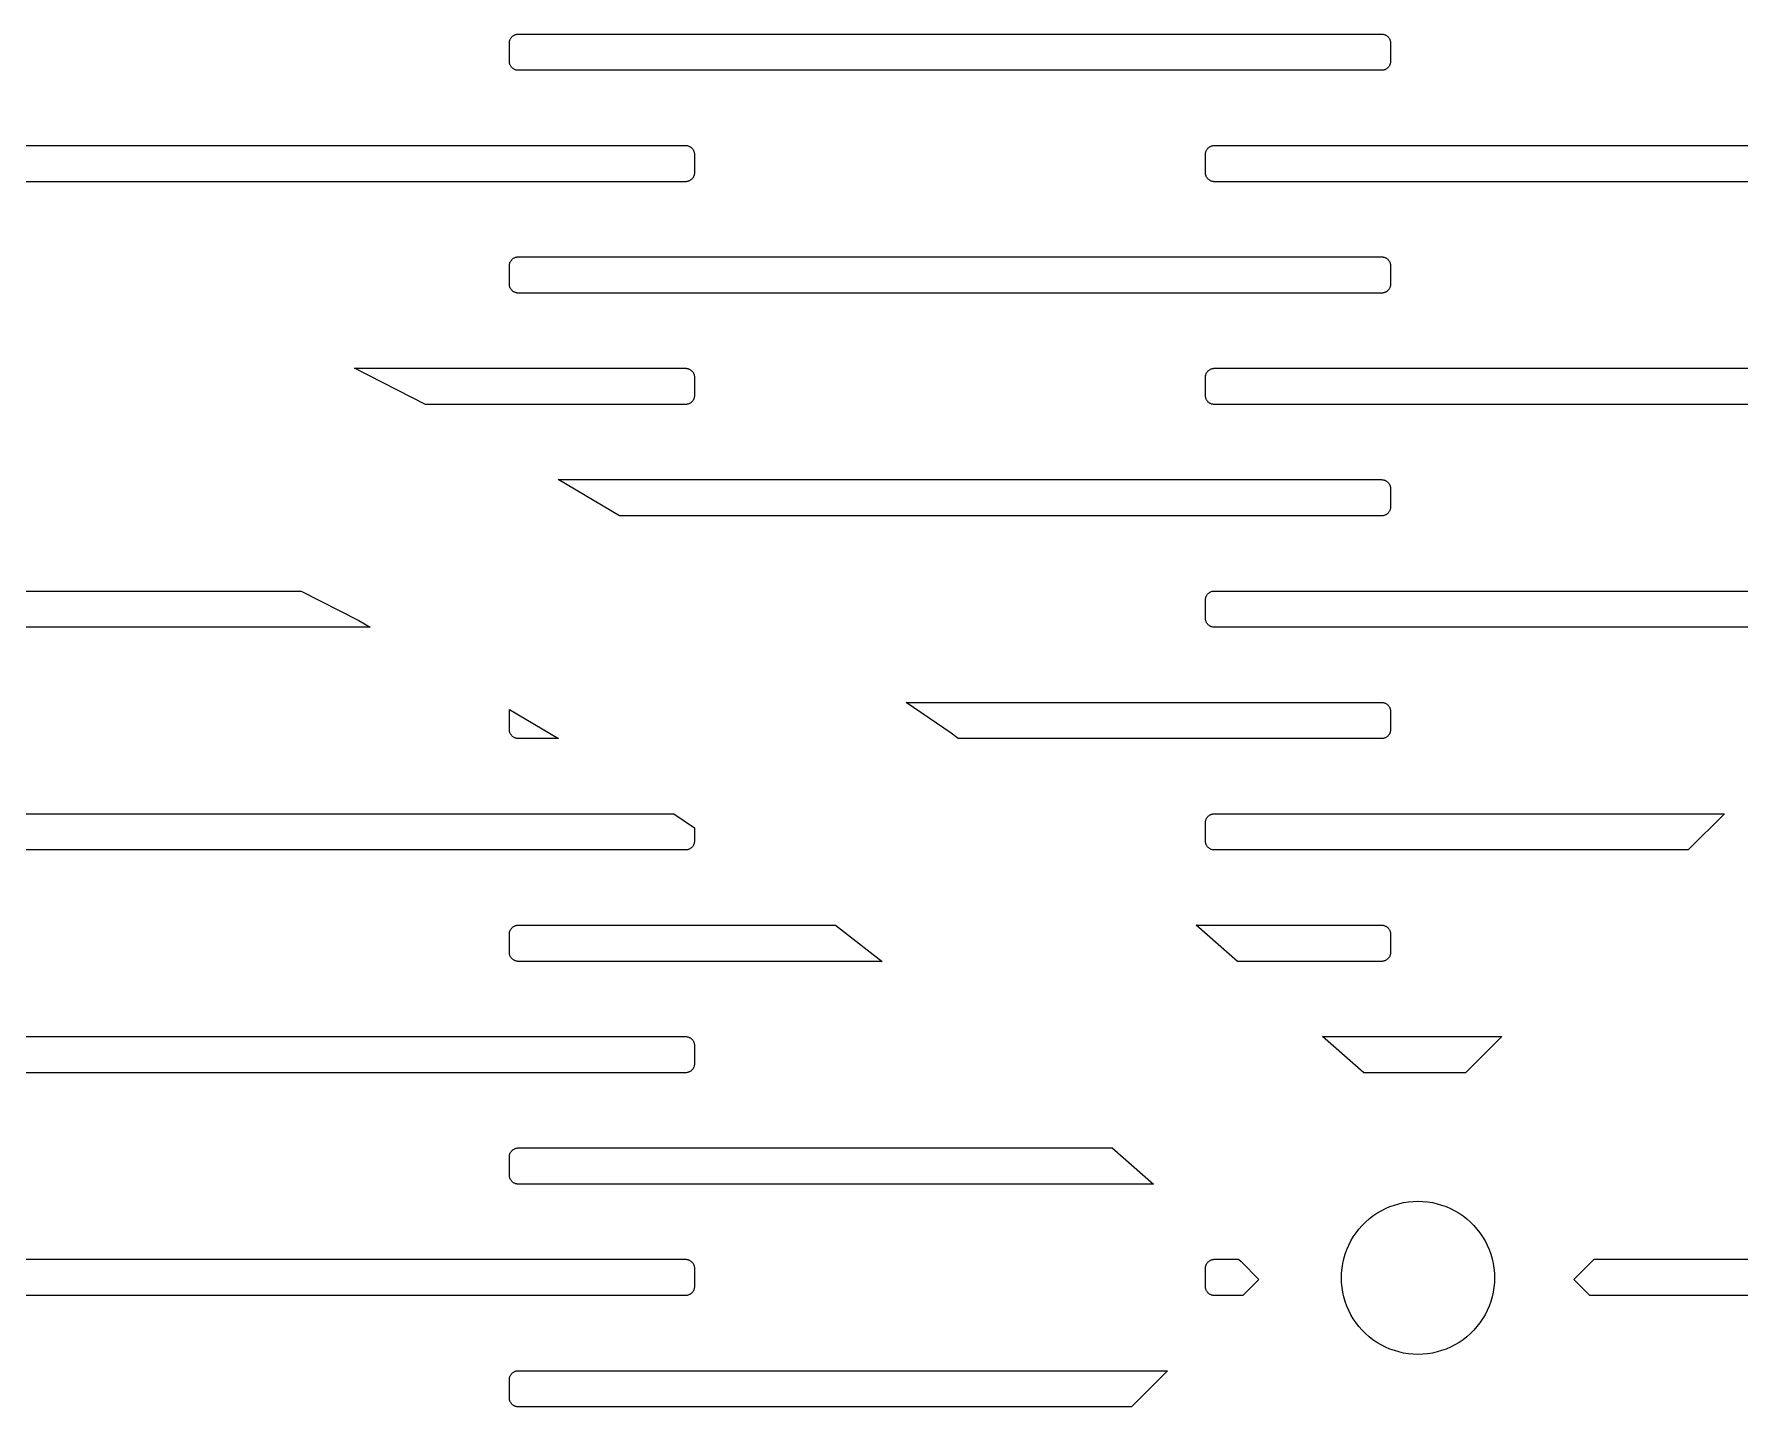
# Model space of a CAD drawing. Header units: metres. Extents: x -217 to 217, y -217 to 217.
# Drawn here: x 63.6 to 124.9, y 108.7 to 158 of the extents above; entities that cross this region are included whole.
import ezdxf

# ---------------------------------------------------------------- set-up
doc = ezdxf.new("R2010")
doc.units = ezdxf.units.M

msp = doc.modelspace()

# ---------------------------------------------------------------- linework, layer by layer
for p, q in [((80.6778, 157.653), (80.6784, 157.673)), ((80.6778, 157.003), (80.6778, 157.653)), ((80.6784, 157.673), (80.6804, 157.694)), ((80.6804, 157.694), (80.6835, 157.714)), ((80.6835, 157.714), (80.688, 157.734)), ((80.688, 157.734), (80.6937, 157.753)), ((80.6937, 157.753), (80.7006, 157.772)), ((80.7006, 157.772), (80.7087, 157.791)), ((80.7087, 157.791), (80.718, 157.809)), ((80.718, 157.809), (80.7284, 157.827)), ((80.7284, 157.827), (80.7399, 157.844)), ((80.7399, 157.844), (80.7524, 157.86)), ((80.7524, 157.86), (80.7659, 157.875)), ((80.7659, 157.875), (80.7803, 157.89)), ((80.7803, 157.89), (80.7956, 157.903)), ((80.7956, 157.903), (80.8118, 157.916)), ((80.8118, 157.916), (80.8287, 157.927)), ((80.8287, 157.927), (80.8462, 157.938)), ((80.8462, 157.938), (80.8644, 157.947)), ((80.8644, 157.947), (80.8831, 157.955)), ((80.8831, 157.955), (80.9024, 157.962)), ((80.9024, 157.962), (80.922, 157.968)), ((80.922, 157.968), (80.9419, 157.972)), ((80.9419, 157.972), (80.9621, 157.975)), ((80.9621, 157.975), (80.9824, 157.977)), ((80.9824, 157.977), (81.0028, 157.978)), ((81.0028, 157.978), (112.003, 157.978)), ((112.003, 157.978), (112.023, 157.977)), ((112.023, 157.977), (112.044, 157.975)), ((112.044, 157.975), (112.064, 157.972)), ((112.064, 157.972), (112.084, 157.968)), ((112.084, 157.968), (112.103, 157.962)), ((112.103, 157.962), (112.122, 157.955)), ((112.122, 157.955), (112.141, 157.947)), ((112.141, 157.947), (112.159, 157.938)), ((112.159, 157.938), (112.177, 157.927)), ((112.177, 157.927), (112.194, 157.916)), ((112.194, 157.916), (112.21, 157.903)), ((112.21, 157.903), (112.225, 157.89)), ((112.225, 157.89), (112.24, 157.875)), ((112.24, 157.875), (112.253, 157.86)), ((112.253, 157.86), (112.266, 157.844)), ((112.266, 157.844), (112.277, 157.827)), ((112.277, 157.827), (112.288, 157.809)), ((112.288, 157.809), (112.297, 157.791)), ((112.297, 157.791), (112.305, 157.772)), ((112.305, 157.772), (112.312, 157.753)), ((112.312, 157.753), (112.318, 157.734)), ((112.318, 157.734), (112.322, 157.714)), ((112.322, 157.714), (112.325, 157.694)), ((112.325, 157.694), (112.327, 157.673)), ((112.327, 157.673), (112.328, 157.653)), ((112.328, 157.653), (112.328, 157.003)), ((80.6784, 156.982), (80.6778, 157.003)), ((80.6804, 156.962), (80.6784, 156.982)), ((80.6835, 156.942), (80.6804, 156.962)), ((80.688, 156.922), (80.6835, 156.942)), ((80.6937, 156.902), (80.688, 156.922)), ((80.7006, 156.883), (80.6937, 156.902)), ((80.7087, 156.864), (80.7006, 156.883)), ((80.718, 156.846), (80.7087, 156.864)), ((80.7284, 156.829), (80.718, 156.846)), ((112.288, 156.846), (112.277, 156.829)), ((112.297, 156.864), (112.288, 156.846)), ((112.305, 156.883), (112.297, 156.864)), ((112.312, 156.902), (112.305, 156.883)), ((112.318, 156.922), (112.312, 156.902)), ((112.322, 156.942), (112.318, 156.922)), ((112.325, 156.962), (112.322, 156.942)), ((112.327, 156.982), (112.325, 156.962)), ((112.328, 157.003), (112.327, 156.982)), ((80.7399, 156.812), (80.7284, 156.829)), ((80.7524, 156.796), (80.7399, 156.812)), ((80.7659, 156.78), (80.7524, 156.796)), ((80.7803, 156.766), (80.7659, 156.78)), ((80.7956, 156.752), (80.7803, 156.766)), ((80.8118, 156.74), (80.7956, 156.752)), ((80.8287, 156.728), (80.8118, 156.74)), ((80.8462, 156.718), (80.8287, 156.728)), ((80.8644, 156.709), (80.8462, 156.718)), ((80.8831, 156.701), (80.8644, 156.709)), ((80.9024, 156.694), (80.8831, 156.701)), ((80.922, 156.688), (80.9024, 156.694)), ((80.9419, 156.684), (80.922, 156.688)), ((80.9621, 156.68), (80.9419, 156.684)), ((80.9824, 156.678), (80.9621, 156.68)), ((81.0028, 156.678), (80.9824, 156.678)), ((112.003, 156.678), (81.0028, 156.678)), ((112.023, 156.678), (112.003, 156.678)), ((112.044, 156.68), (112.023, 156.678)), ((112.064, 156.684), (112.044, 156.68)), ((112.084, 156.688), (112.064, 156.684)), ((112.103, 156.694), (112.084, 156.688)), ((112.122, 156.701), (112.103, 156.694)), ((112.141, 156.709), (112.122, 156.701)), ((112.159, 156.718), (112.141, 156.709)), ((112.177, 156.728), (112.159, 156.718)), ((112.194, 156.74), (112.177, 156.728)), ((112.21, 156.752), (112.194, 156.74)), ((112.225, 156.766), (112.21, 156.752)), ((112.24, 156.78), (112.225, 156.766)), ((112.253, 156.796), (112.24, 156.78)), ((112.266, 156.812), (112.253, 156.796)), ((112.277, 156.829), (112.266, 156.812)), ((56.9529, 153.978), (87.0028, 153.978)), ((87.0028, 153.978), (87.0232, 153.977)), ((87.0232, 153.977), (87.0435, 153.975)), ((87.0435, 153.975), (87.0637, 153.972)), ((87.0637, 153.972), (87.0836, 153.968)), ((87.0836, 153.968), (87.1032, 153.962)), ((87.1032, 153.962), (87.1224, 153.955)), ((87.1224, 153.955), (87.1412, 153.947)), ((87.1412, 153.947), (87.1594, 153.938)), ((87.1594, 153.938), (87.1769, 153.927)), ((87.1769, 153.927), (87.1938, 153.916)), ((87.1938, 153.916), (87.21, 153.903)), ((87.21, 153.903), (87.2253, 153.89)), ((87.2253, 153.89), (87.2397, 153.875)), ((87.2397, 153.875), (87.2532, 153.86)), ((87.2532, 153.86), (87.2657, 153.844)), ((87.2657, 153.844), (87.2772, 153.827)), ((87.2772, 153.827), (87.2876, 153.809)), ((87.2876, 153.809), (87.2969, 153.791)), ((87.2969, 153.791), (87.305, 153.772)), ((87.305, 153.772), (87.3119, 153.753)), ((105.694, 153.753), (105.701, 153.772)), ((105.701, 153.772), (105.709, 153.791)), ((105.709, 153.791), (105.718, 153.809)), ((105.718, 153.809), (105.728, 153.827)), ((105.728, 153.827), (105.74, 153.844)), ((105.74, 153.844), (105.752, 153.86)), ((105.752, 153.86), (105.766, 153.875)), ((105.766, 153.875), (105.78, 153.89)), ((105.78, 153.89), (105.796, 153.903)), ((105.796, 153.903), (105.812, 153.916)), ((105.812, 153.916), (105.829, 153.927)), ((105.829, 153.927), (105.846, 153.938)), ((105.846, 153.938), (105.864, 153.947)), ((105.864, 153.947), (105.883, 153.955)), ((105.883, 153.955), (105.902, 153.962)), ((105.902, 153.962), (105.922, 153.968)), ((105.922, 153.968), (105.942, 153.972)), ((105.942, 153.972), (105.962, 153.975)), ((105.962, 153.975), (105.982, 153.977)), ((105.982, 153.977), (106.003, 153.978)), ((106.003, 153.978), (137.003, 153.978)), ((87.3119, 153.753), (87.3176, 153.734)), ((87.3176, 153.734), (87.322, 153.714)), ((87.322, 153.714), (87.3252, 153.694)), ((87.3252, 153.694), (87.3271, 153.673)), ((87.3271, 153.673), (87.3278, 153.653)), ((87.3278, 153.653), (87.3278, 153.003)), ((105.678, 153.673), (105.68, 153.694)), ((105.678, 153.653), (105.678, 153.673)), ((105.678, 153.003), (105.678, 153.653)), ((105.68, 153.694), (105.684, 153.714)), ((105.684, 153.714), (105.688, 153.734)), ((105.688, 153.734), (105.694, 153.753)), ((87.0028, 152.678), (60.547, 152.678)), ((87.0232, 152.678), (87.0028, 152.678)), ((87.0435, 152.68), (87.0232, 152.678)), ((87.0637, 152.684), (87.0435, 152.68)), ((87.0836, 152.688), (87.0637, 152.684)), ((87.1032, 152.694), (87.0836, 152.688)), ((87.1224, 152.701), (87.1032, 152.694)), ((87.1412, 152.709), (87.1224, 152.701)), ((87.1594, 152.718), (87.1412, 152.709)), ((87.1769, 152.728), (87.1594, 152.718)), ((87.1938, 152.74), (87.1769, 152.728)), ((87.21, 152.752), (87.1938, 152.74)), ((87.2253, 152.766), (87.21, 152.752)), ((87.2397, 152.78), (87.2253, 152.766)), ((87.2532, 152.796), (87.2397, 152.78)), ((87.2657, 152.812), (87.2532, 152.796)), ((87.2772, 152.829), (87.2657, 152.812)), ((87.2876, 152.846), (87.2772, 152.829)), ((87.2969, 152.864), (87.2876, 152.846)), ((87.305, 152.883), (87.2969, 152.864)), ((87.3119, 152.902), (87.305, 152.883)), ((87.3176, 152.922), (87.3119, 152.902)), ((87.322, 152.942), (87.3176, 152.922)), ((87.3252, 152.962), (87.322, 152.942)), ((87.3271, 152.982), (87.3252, 152.962)), ((87.3278, 153.003), (87.3271, 152.982)), ((105.678, 152.982), (105.678, 153.003)), ((105.68, 152.962), (105.678, 152.982)), ((105.684, 152.942), (105.68, 152.962)), ((105.688, 152.922), (105.684, 152.942)), ((105.694, 152.902), (105.688, 152.922)), ((105.701, 152.883), (105.694, 152.902)), ((105.709, 152.864), (105.701, 152.883)), ((105.718, 152.846), (105.709, 152.864)), ((105.728, 152.829), (105.718, 152.846)), ((105.74, 152.812), (105.728, 152.829)), ((105.752, 152.796), (105.74, 152.812)), ((105.766, 152.78), (105.752, 152.796)), ((105.78, 152.766), (105.766, 152.78)), ((105.796, 152.752), (105.78, 152.766)), ((105.812, 152.74), (105.796, 152.752)), ((105.829, 152.728), (105.812, 152.74)), ((105.846, 152.718), (105.829, 152.728)), ((105.864, 152.709), (105.846, 152.718)), ((105.883, 152.701), (105.864, 152.709)), ((105.902, 152.694), (105.883, 152.701)), ((105.922, 152.688), (105.902, 152.694)), ((105.942, 152.684), (105.922, 152.688)), ((105.962, 152.68), (105.942, 152.684)), ((105.982, 152.678), (105.962, 152.68)), ((106.003, 152.678), (105.982, 152.678)), ((137.003, 152.678), (106.003, 152.678)), ((80.6778, 149.653), (80.6784, 149.673)), ((80.6778, 149.003), (80.6778, 149.653)), ((80.6784, 149.673), (80.6804, 149.694)), ((80.6804, 149.694), (80.6835, 149.714)), ((80.6835, 149.714), (80.688, 149.734)), ((80.688, 149.734), (80.6937, 149.753)), ((80.6937, 149.753), (80.7006, 149.772)), ((80.7006, 149.772), (80.7087, 149.791)), ((80.7087, 149.791), (80.718, 149.809)), ((80.718, 149.809), (80.7284, 149.827)), ((80.7284, 149.827), (80.7399, 149.844)), ((80.7399, 149.844), (80.7524, 149.86)), ((80.7524, 149.86), (80.7659, 149.875)), ((80.7659, 149.875), (80.7803, 149.89)), ((80.7803, 149.89), (80.7956, 149.903)), ((80.7956, 149.903), (80.8118, 149.916)), ((80.8118, 149.916), (80.8287, 149.927)), ((80.8287, 149.927), (80.8462, 149.938)), ((80.8462, 149.938), (80.8644, 149.947)), ((80.8644, 149.947), (80.8831, 149.955)), ((80.8831, 149.955), (80.9024, 149.962)), ((80.9024, 149.962), (80.922, 149.968)), ((80.922, 149.968), (80.9419, 149.972)), ((80.9419, 149.972), (80.9621, 149.975)), ((80.9621, 149.975), (80.9824, 149.977)), ((80.9824, 149.977), (81.0028, 149.978)), ((81.0028, 149.978), (112.003, 149.978)), ((112.003, 149.978), (112.023, 149.977)), ((112.023, 149.977), (112.044, 149.975)), ((112.044, 149.975), (112.064, 149.972)), ((112.064, 149.972), (112.084, 149.968)), ((112.084, 149.968), (112.103, 149.962)), ((112.103, 149.962), (112.122, 149.955)), ((112.122, 149.955), (112.141, 149.947)), ((112.141, 149.947), (112.159, 149.938)), ((112.159, 149.938), (112.177, 149.927)), ((112.177, 149.927), (112.194, 149.916)), ((112.194, 149.916), (112.21, 149.903)), ((112.21, 149.903), (112.225, 149.89)), ((112.225, 149.89), (112.24, 149.875)), ((112.24, 149.875), (112.253, 149.86)), ((112.253, 149.86), (112.266, 149.844)), ((112.266, 149.844), (112.277, 149.827)), ((112.277, 149.827), (112.288, 149.809)), ((112.288, 149.809), (112.297, 149.791)), ((112.297, 149.791), (112.305, 149.772)), ((112.305, 149.772), (112.312, 149.753)), ((112.312, 149.753), (112.318, 149.734)), ((112.318, 149.734), (112.322, 149.714)), ((112.322, 149.714), (112.325, 149.694)), ((112.325, 149.694), (112.327, 149.673)), ((112.327, 149.673), (112.328, 149.653)), ((112.328, 149.653), (112.328, 149.003)), ((80.6784, 148.982), (80.6778, 149.003)), ((80.6804, 148.962), (80.6784, 148.982)), ((80.6835, 148.942), (80.6804, 148.962)), ((80.688, 148.922), (80.6835, 148.942)), ((80.6937, 148.902), (80.688, 148.922)), ((80.7006, 148.883), (80.6937, 148.902)), ((80.7087, 148.864), (80.7006, 148.883)), ((112.305, 148.883), (112.297, 148.864)), ((112.312, 148.902), (112.305, 148.883)), ((112.318, 148.922), (112.312, 148.902)), ((112.322, 148.942), (112.318, 148.922)), ((112.325, 148.962), (112.322, 148.942)), ((112.327, 148.982), (112.325, 148.962)), ((112.328, 149.003), (112.327, 148.982)), ((80.718, 148.846), (80.7087, 148.864)), ((80.7284, 148.829), (80.718, 148.846)), ((80.7399, 148.812), (80.7284, 148.829)), ((80.7524, 148.796), (80.7399, 148.812)), ((80.7659, 148.78), (80.7524, 148.796)), ((80.7803, 148.766), (80.7659, 148.78)), ((80.7956, 148.752), (80.7803, 148.766)), ((80.8118, 148.74), (80.7956, 148.752)), ((80.8287, 148.728), (80.8118, 148.74)), ((80.8462, 148.718), (80.8287, 148.728)), ((80.8644, 148.709), (80.8462, 148.718)), ((80.8831, 148.701), (80.8644, 148.709)), ((80.9024, 148.694), (80.8831, 148.701)), ((80.922, 148.688), (80.9024, 148.694)), ((80.9419, 148.684), (80.922, 148.688)), ((80.9621, 148.68), (80.9419, 148.684)), ((80.9824, 148.678), (80.9621, 148.68)), ((81.0028, 148.678), (80.9824, 148.678)), ((112.003, 148.678), (81.0028, 148.678)), ((112.023, 148.678), (112.003, 148.678)), ((112.044, 148.68), (112.023, 148.678)), ((112.064, 148.684), (112.044, 148.68)), ((112.084, 148.688), (112.064, 148.684)), ((112.103, 148.694), (112.084, 148.688)), ((112.122, 148.701), (112.103, 148.694)), ((112.141, 148.709), (112.122, 148.701)), ((112.159, 148.718), (112.141, 148.709)), ((112.177, 148.728), (112.159, 148.718)), ((112.194, 148.74), (112.177, 148.728)), ((112.21, 148.752), (112.194, 148.74)), ((112.225, 148.766), (112.21, 148.752)), ((112.24, 148.78), (112.225, 148.766)), ((112.253, 148.796), (112.24, 148.78)), ((112.266, 148.812), (112.253, 148.796)), ((112.277, 148.829), (112.266, 148.812)), ((112.288, 148.846), (112.277, 148.829)), ((112.297, 148.864), (112.288, 148.846)), ((77.6624, 144.678), (75.111, 145.978)), ((75.111, 145.978), (87.0028, 145.978)), ((87.0028, 145.978), (87.0232, 145.977)), ((87.0232, 145.977), (87.0435, 145.975)), ((87.0435, 145.975), (87.0637, 145.972)), ((87.0637, 145.972), (87.0836, 145.968)), ((87.0836, 145.968), (87.1032, 145.962)), ((87.1032, 145.962), (87.1224, 145.955)), ((87.1224, 145.955), (87.1412, 145.947)), ((87.1412, 145.947), (87.1594, 145.938)), ((87.1594, 145.938), (87.1769, 145.927)), ((87.1769, 145.927), (87.1938, 145.916)), ((87.1938, 145.916), (87.21, 145.903)), ((87.21, 145.903), (87.2253, 145.89)), ((87.2253, 145.89), (87.2397, 145.875)), ((87.2397, 145.875), (87.2532, 145.86)), ((87.2532, 145.86), (87.2657, 145.844)), ((87.2657, 145.844), (87.2772, 145.827)), ((87.2772, 145.827), (87.2876, 145.809)), ((87.2876, 145.809), (87.2969, 145.791)), ((105.709, 145.791), (105.718, 145.809)), ((105.718, 145.809), (105.728, 145.827)), ((105.728, 145.827), (105.74, 145.844)), ((105.74, 145.844), (105.752, 145.86)), ((105.752, 145.86), (105.766, 145.875)), ((105.766, 145.875), (105.78, 145.89)), ((105.78, 145.89), (105.796, 145.903)), ((105.796, 145.903), (105.812, 145.916)), ((105.812, 145.916), (105.829, 145.927)), ((105.829, 145.927), (105.846, 145.938)), ((105.846, 145.938), (105.864, 145.947)), ((105.864, 145.947), (105.883, 145.955)), ((105.883, 145.955), (105.902, 145.962)), ((105.902, 145.962), (105.922, 145.968)), ((105.922, 145.968), (105.942, 145.972)), ((105.942, 145.972), (105.962, 145.975)), ((105.962, 145.975), (105.982, 145.977)), ((105.982, 145.977), (106.003, 145.978)), ((106.003, 145.978), (137.003, 145.978)), ((87.2969, 145.791), (87.305, 145.772)), ((87.305, 145.772), (87.3119, 145.753)), ((87.3119, 145.753), (87.3176, 145.734)), ((87.3176, 145.734), (87.322, 145.714)), ((87.322, 145.714), (87.3252, 145.694)), ((87.3252, 145.694), (87.3271, 145.673)), ((87.3271, 145.673), (87.3278, 145.653)), ((87.3278, 145.653), (87.3278, 145.003)), ((105.678, 145.673), (105.68, 145.694)), ((105.678, 145.653), (105.678, 145.673)), ((105.678, 145.003), (105.678, 145.653)), ((105.68, 145.694), (105.684, 145.714)), ((105.684, 145.714), (105.688, 145.734)), ((105.688, 145.734), (105.694, 145.753)), ((105.694, 145.753), (105.701, 145.772)), ((105.701, 145.772), (105.709, 145.791)), ((87.0028, 144.678), (77.6624, 144.678)), ((87.0232, 144.678), (87.0028, 144.678)), ((87.0435, 144.68), (87.0232, 144.678)), ((87.0637, 144.684), (87.0435, 144.68)), ((87.0836, 144.688), (87.0637, 144.684)), ((87.1032, 144.694), (87.0836, 144.688)), ((87.1224, 144.701), (87.1032, 144.694)), ((87.1412, 144.709), (87.1224, 144.701)), ((87.1594, 144.718), (87.1412, 144.709)), ((87.1769, 144.728), (87.1594, 144.718)), ((87.1938, 144.74), (87.1769, 144.728)), ((87.21, 144.752), (87.1938, 144.74)), ((87.2253, 144.766), (87.21, 144.752)), ((87.2397, 144.78), (87.2253, 144.766)), ((87.2532, 144.796), (87.2397, 144.78)), ((87.2657, 144.812), (87.2532, 144.796)), ((87.2772, 144.829), (87.2657, 144.812)), ((87.2876, 144.846), (87.2772, 144.829)), ((87.2969, 144.864), (87.2876, 144.846)), ((87.305, 144.883), (87.2969, 144.864)), ((87.3119, 144.902), (87.305, 144.883)), ((87.3176, 144.922), (87.3119, 144.902)), ((87.322, 144.942), (87.3176, 144.922)), ((87.3252, 144.962), (87.322, 144.942)), ((87.3271, 144.982), (87.3252, 144.962)), ((87.3278, 145.003), (87.3271, 144.982)), ((105.678, 144.982), (105.678, 145.003)), ((105.68, 144.962), (105.678, 144.982)), ((105.684, 144.942), (105.68, 144.962)), ((105.688, 144.922), (105.684, 144.942)), ((105.694, 144.902), (105.688, 144.922)), ((105.701, 144.883), (105.694, 144.902)), ((105.709, 144.864), (105.701, 144.883)), ((105.718, 144.846), (105.709, 144.864)), ((105.728, 144.829), (105.718, 144.846)), ((105.74, 144.812), (105.728, 144.829)), ((105.752, 144.796), (105.74, 144.812)), ((105.766, 144.78), (105.752, 144.796)), ((105.78, 144.766), (105.766, 144.78)), ((105.796, 144.752), (105.78, 144.766)), ((105.812, 144.74), (105.796, 144.752)), ((105.829, 144.728), (105.812, 144.74)), ((105.846, 144.718), (105.829, 144.728)), ((105.864, 144.709), (105.846, 144.718)), ((105.883, 144.701), (105.864, 144.709)), ((105.902, 144.694), (105.883, 144.701)), ((105.922, 144.688), (105.902, 144.694)), ((105.942, 144.684), (105.922, 144.688)), ((105.962, 144.68), (105.942, 144.684)), ((105.982, 144.678), (105.962, 144.68)), ((106.003, 144.678), (105.982, 144.678)), ((137.003, 144.678), (106.003, 144.678)), ((84.6288, 140.678), (82.4306, 141.978)), ((82.4306, 141.978), (112.003, 141.978)), ((112.003, 141.978), (112.023, 141.977)), ((112.023, 141.977), (112.044, 141.975)), ((112.044, 141.975), (112.064, 141.972)), ((112.064, 141.972), (112.084, 141.968)), ((112.084, 141.968), (112.103, 141.962)), ((112.103, 141.962), (112.122, 141.955)), ((112.122, 141.955), (112.141, 141.947)), ((112.141, 141.947), (112.159, 141.938)), ((112.159, 141.938), (112.177, 141.927)), ((112.177, 141.927), (112.194, 141.916)), ((112.194, 141.916), (112.21, 141.903)), ((112.21, 141.903), (112.225, 141.89)), ((112.225, 141.89), (112.24, 141.875)), ((112.24, 141.875), (112.253, 141.86)), ((112.253, 141.86), (112.266, 141.844)), ((112.266, 141.844), (112.277, 141.827)), ((112.277, 141.827), (112.288, 141.809)), ((112.288, 141.809), (112.297, 141.791)), ((112.297, 141.791), (112.305, 141.772)), ((112.305, 141.772), (112.312, 141.753)), ((112.312, 141.753), (112.318, 141.734)), ((112.318, 141.734), (112.322, 141.714)), ((112.322, 141.714), (112.325, 141.694)), ((112.325, 141.694), (112.327, 141.673)), ((112.327, 141.673), (112.328, 141.653)), ((112.328, 141.653), (112.328, 141.003)), ((112.318, 140.922), (112.312, 140.902)), ((112.322, 140.942), (112.318, 140.922)), ((112.325, 140.962), (112.322, 140.942)), ((112.327, 140.982), (112.325, 140.962)), ((112.328, 141.003), (112.327, 140.982)), ((112.003, 140.678), (84.6288, 140.678)), ((112.023, 140.678), (112.003, 140.678)), ((112.044, 140.68), (112.023, 140.678)), ((112.064, 140.684), (112.044, 140.68)), ((112.084, 140.688), (112.064, 140.684)), ((112.103, 140.694), (112.084, 140.688)), ((112.122, 140.701), (112.103, 140.694)), ((112.141, 140.709), (112.122, 140.701)), ((112.159, 140.718), (112.141, 140.709)), ((112.177, 140.728), (112.159, 140.718)), ((112.194, 140.74), (112.177, 140.728)), ((112.21, 140.752), (112.194, 140.74)), ((112.225, 140.766), (112.21, 140.752)), ((112.24, 140.78), (112.225, 140.766)), ((112.253, 140.796), (112.24, 140.78)), ((112.266, 140.812), (112.253, 140.796)), ((112.277, 140.829), (112.266, 140.812)), ((112.288, 140.846), (112.277, 140.829)), ((112.297, 140.864), (112.288, 140.846)), ((112.305, 140.883), (112.297, 140.864)), ((112.312, 140.902), (112.305, 140.883)), ((56.0028, 137.978), (73.1991, 137.978)), ((73.1991, 137.978), (75.273, 136.921)), ((105.728, 137.827), (105.74, 137.844)), ((105.74, 137.844), (105.752, 137.86)), ((105.752, 137.86), (105.766, 137.875)), ((105.766, 137.875), (105.78, 137.89)), ((105.78, 137.89), (105.796, 137.903)), ((105.796, 137.903), (105.812, 137.916)), ((105.812, 137.916), (105.829, 137.927)), ((105.829, 137.927), (105.846, 137.938)), ((105.846, 137.938), (105.864, 137.947)), ((105.864, 137.947), (105.883, 137.955)), ((105.883, 137.955), (105.902, 137.962)), ((105.902, 137.962), (105.922, 137.968)), ((105.922, 137.968), (105.942, 137.972)), ((105.942, 137.972), (105.962, 137.975)), ((105.962, 137.975), (105.982, 137.977)), ((105.982, 137.977), (106.003, 137.978)), ((106.003, 137.978), (132.321, 137.978)), ((105.678, 137.673), (105.68, 137.694)), ((105.678, 137.653), (105.678, 137.673)), ((105.678, 137.003), (105.678, 137.653)), ((105.68, 137.694), (105.684, 137.714)), ((105.684, 137.714), (105.688, 137.734)), ((105.688, 137.734), (105.694, 137.753)), ((105.694, 137.753), (105.701, 137.772)), ((105.701, 137.772), (105.709, 137.791)), ((105.709, 137.791), (105.718, 137.809)), ((105.718, 137.809), (105.728, 137.827)), ((75.6844, 136.678), (56.0028, 136.678)), ((75.273, 136.921), (75.6844, 136.678)), ((105.678, 136.982), (105.678, 137.003)), ((105.68, 136.962), (105.678, 136.982)), ((105.684, 136.942), (105.68, 136.962)), ((105.688, 136.922), (105.684, 136.942)), ((105.694, 136.902), (105.688, 136.922)), ((105.701, 136.883), (105.694, 136.902)), ((105.709, 136.864), (105.701, 136.883)), ((105.718, 136.846), (105.709, 136.864)), ((105.728, 136.829), (105.718, 136.846)), ((105.74, 136.812), (105.728, 136.829)), ((105.752, 136.796), (105.74, 136.812)), ((105.766, 136.78), (105.752, 136.796)), ((105.78, 136.766), (105.766, 136.78)), ((105.796, 136.752), (105.78, 136.766)), ((105.812, 136.74), (105.796, 136.752)), ((105.829, 136.728), (105.812, 136.74)), ((105.846, 136.718), (105.829, 136.728)), ((105.864, 136.709), (105.846, 136.718)), ((105.883, 136.701), (105.864, 136.709)), ((105.902, 136.694), (105.883, 136.701)), ((105.922, 136.688), (105.902, 136.694)), ((105.942, 136.684), (105.922, 136.688)), ((105.962, 136.68), (105.942, 136.684)), ((105.982, 136.678), (105.962, 136.68)), ((106.003, 136.678), (105.982, 136.678)), ((131.021, 136.678), (106.003, 136.678)), ((80.6778, 133.653), (80.6784, 133.673)), ((80.6778, 133.003), (80.6778, 133.653)), ((80.6784, 133.673), (80.6804, 133.694)), ((80.6804, 133.694), (80.6835, 133.714)), ((80.6835, 133.714), (80.685, 133.72)), ((80.685, 133.72), (82.448, 132.678)), ((96.5425, 132.879), (94.9262, 133.978)), ((94.9262, 133.978), (112.003, 133.978)), ((112.003, 133.978), (112.023, 133.977)), ((112.023, 133.977), (112.044, 133.975)), ((112.044, 133.975), (112.064, 133.972)), ((112.064, 133.972), (112.084, 133.968)), ((112.084, 133.968), (112.103, 133.962)), ((112.103, 133.962), (112.122, 133.955)), ((112.122, 133.955), (112.141, 133.947)), ((112.141, 133.947), (112.159, 133.938)), ((112.159, 133.938), (112.177, 133.927)), ((112.177, 133.927), (112.194, 133.916)), ((112.194, 133.916), (112.21, 133.903)), ((112.21, 133.903), (112.225, 133.89)), ((112.225, 133.89), (112.24, 133.875)), ((112.24, 133.875), (112.253, 133.86)), ((112.253, 133.86), (112.266, 133.844)), ((112.266, 133.844), (112.277, 133.827)), ((112.277, 133.827), (112.288, 133.809)), ((112.288, 133.809), (112.297, 133.791)), ((112.297, 133.791), (112.305, 133.772)), ((112.305, 133.772), (112.312, 133.753)), ((112.312, 133.753), (112.318, 133.734)), ((112.318, 133.734), (112.322, 133.714)), ((112.322, 133.714), (112.325, 133.694)), ((112.325, 133.694), (112.327, 133.673)), ((112.327, 133.673), (112.328, 133.653)), ((112.328, 133.653), (112.328, 133.003)), ((80.6784, 132.982), (80.6778, 133.003)), ((80.6804, 132.962), (80.6784, 132.982)), ((80.6835, 132.942), (80.6804, 132.962)), ((80.688, 132.922), (80.6835, 132.942)), ((112.322, 132.942), (112.318, 132.922)), ((112.325, 132.962), (112.322, 132.942)), ((112.327, 132.982), (112.325, 132.962)), ((112.328, 133.003), (112.327, 132.982)), ((80.6937, 132.902), (80.688, 132.922)), ((80.7006, 132.883), (80.6937, 132.902)), ((80.7087, 132.864), (80.7006, 132.883)), ((80.718, 132.846), (80.7087, 132.864)), ((80.7284, 132.829), (80.718, 132.846)), ((80.7399, 132.812), (80.7284, 132.829)), ((80.7524, 132.796), (80.7399, 132.812)), ((80.7659, 132.78), (80.7524, 132.796)), ((80.7803, 132.766), (80.7659, 132.78)), ((80.7956, 132.752), (80.7803, 132.766)), ((80.8118, 132.74), (80.7956, 132.752)), ((80.8287, 132.728), (80.8118, 132.74)), ((80.8462, 132.718), (80.8287, 132.728)), ((80.8644, 132.709), (80.8462, 132.718)), ((80.8831, 132.701), (80.8644, 132.709)), ((80.9024, 132.694), (80.8831, 132.701)), ((80.922, 132.688), (80.9024, 132.694)), ((80.9419, 132.684), (80.922, 132.688)), ((80.9621, 132.68), (80.9419, 132.684)), ((80.9824, 132.678), (80.9621, 132.68)), ((81.0028, 132.678), (80.9824, 132.678)), ((82.448, 132.678), (81.0028, 132.678)), ((96.8023, 132.678), (96.5425, 132.879)), ((112.003, 132.678), (96.8023, 132.678)), ((112.023, 132.678), (112.003, 132.678)), ((112.044, 132.68), (112.023, 132.678)), ((112.064, 132.684), (112.044, 132.68)), ((112.084, 132.688), (112.064, 132.684)), ((112.103, 132.694), (112.084, 132.688)), ((112.122, 132.701), (112.103, 132.694)), ((112.141, 132.709), (112.122, 132.701)), ((112.159, 132.718), (112.141, 132.709)), ((112.177, 132.728), (112.159, 132.718)), ((112.194, 132.74), (112.177, 132.728)), ((112.21, 132.752), (112.194, 132.74)), ((112.225, 132.766), (112.21, 132.752)), ((112.24, 132.78), (112.225, 132.766)), ((112.253, 132.796), (112.24, 132.78)), ((112.266, 132.812), (112.253, 132.796)), ((112.277, 132.829), (112.266, 132.812)), ((112.288, 132.846), (112.277, 132.829)), ((112.297, 132.864), (112.288, 132.846)), ((112.305, 132.883), (112.297, 132.864)), ((112.312, 132.902), (112.305, 132.883)), ((112.318, 132.922), (112.312, 132.902)), ((56.0028, 129.978), (86.5862, 129.978)), ((86.5862, 129.978), (87.3278, 129.474)), ((105.766, 129.875), (105.78, 129.89)), ((105.78, 129.89), (105.796, 129.903)), ((105.796, 129.903), (105.812, 129.916)), ((105.812, 129.916), (105.829, 129.927)), ((105.829, 129.927), (105.846, 129.938)), ((105.846, 129.938), (105.864, 129.947)), ((105.864, 129.947), (105.883, 129.955)), ((105.883, 129.955), (105.902, 129.962)), ((105.902, 129.962), (105.922, 129.968)), ((105.922, 129.968), (105.942, 129.972)), ((105.942, 129.972), (105.962, 129.975)), ((105.962, 129.975), (105.982, 129.977)), ((105.982, 129.977), (106.003, 129.978)), ((106.003, 129.978), (124.321, 129.978)), ((124.321, 129.978), (123.021, 128.678)), ((87.3278, 129.474), (87.3278, 129.003)), ((105.678, 129.673), (105.68, 129.694)), ((105.678, 129.653), (105.678, 129.673)), ((105.678, 129.003), (105.678, 129.653)), ((105.68, 129.694), (105.684, 129.714)), ((105.684, 129.714), (105.688, 129.734)), ((105.688, 129.734), (105.694, 129.753)), ((105.694, 129.753), (105.701, 129.772)), ((105.701, 129.772), (105.709, 129.791)), ((105.709, 129.791), (105.718, 129.809)), ((105.718, 129.809), (105.728, 129.827)), ((105.728, 129.827), (105.74, 129.844)), ((105.74, 129.844), (105.752, 129.86)), ((105.752, 129.86), (105.766, 129.875)), ((87.0028, 128.678), (56.0028, 128.678)), ((87.0232, 128.678), (87.0028, 128.678)), ((87.0435, 128.68), (87.0232, 128.678)), ((87.0637, 128.684), (87.0435, 128.68)), ((87.0836, 128.688), (87.0637, 128.684)), ((87.1032, 128.694), (87.0836, 128.688)), ((87.1224, 128.701), (87.1032, 128.694)), ((87.1412, 128.709), (87.1224, 128.701)), ((87.1594, 128.718), (87.1412, 128.709)), ((87.1769, 128.728), (87.1594, 128.718)), ((87.1938, 128.74), (87.1769, 128.728)), ((87.21, 128.752), (87.1938, 128.74)), ((87.2253, 128.766), (87.21, 128.752)), ((87.2397, 128.78), (87.2253, 128.766)), ((87.2532, 128.796), (87.2397, 128.78)), ((87.2657, 128.812), (87.2532, 128.796)), ((87.2772, 128.829), (87.2657, 128.812)), ((87.2876, 128.846), (87.2772, 128.829)), ((87.2969, 128.864), (87.2876, 128.846)), ((87.305, 128.883), (87.2969, 128.864)), ((87.3119, 128.902), (87.305, 128.883)), ((87.3176, 128.922), (87.3119, 128.902)), ((87.322, 128.942), (87.3176, 128.922)), ((87.3252, 128.962), (87.322, 128.942)), ((87.3271, 128.982), (87.3252, 128.962)), ((87.3278, 129.003), (87.3271, 128.982)), ((105.678, 128.982), (105.678, 129.003)), ((105.68, 128.962), (105.678, 128.982)), ((105.684, 128.942), (105.68, 128.962)), ((105.688, 128.922), (105.684, 128.942)), ((105.694, 128.902), (105.688, 128.922)), ((105.701, 128.883), (105.694, 128.902)), ((105.709, 128.864), (105.701, 128.883)), ((105.718, 128.846), (105.709, 128.864)), ((105.728, 128.829), (105.718, 128.846)), ((105.74, 128.812), (105.728, 128.829)), ((105.752, 128.796), (105.74, 128.812)), ((105.766, 128.78), (105.752, 128.796)), ((105.78, 128.766), (105.766, 128.78)), ((105.796, 128.752), (105.78, 128.766)), ((105.812, 128.74), (105.796, 128.752)), ((105.829, 128.728), (105.812, 128.74)), ((105.846, 128.718), (105.829, 128.728)), ((105.864, 128.709), (105.846, 128.718)), ((105.883, 128.701), (105.864, 128.709)), ((105.902, 128.694), (105.883, 128.701)), ((105.922, 128.688), (105.902, 128.694)), ((105.942, 128.684), (105.922, 128.688)), ((105.962, 128.68), (105.942, 128.684)), ((105.982, 128.678), (105.962, 128.68)), ((106.003, 128.678), (105.982, 128.678)), ((123.021, 128.678), (106.003, 128.678)), ((80.6778, 125.653), (80.6784, 125.673)), ((80.6778, 125.003), (80.6778, 125.653)), ((80.6784, 125.673), (80.6804, 125.694)), ((80.6804, 125.694), (80.6835, 125.714)), ((80.6835, 125.714), (80.688, 125.734)), ((80.688, 125.734), (80.6937, 125.753)), ((80.6937, 125.753), (80.7006, 125.772)), ((80.7006, 125.772), (80.7087, 125.791)), ((80.7087, 125.791), (80.718, 125.809)), ((80.718, 125.809), (80.7284, 125.827)), ((80.7284, 125.827), (80.7399, 125.844)), ((80.7399, 125.844), (80.7524, 125.86)), ((80.7524, 125.86), (80.7659, 125.875)), ((80.7659, 125.875), (80.7803, 125.89)), ((80.7803, 125.89), (80.7956, 125.903)), ((80.7956, 125.903), (80.8118, 125.916)), ((80.8118, 125.916), (80.8287, 125.927)), ((80.8287, 125.927), (80.8462, 125.938)), ((80.8462, 125.938), (80.8644, 125.947)), ((80.8644, 125.947), (80.8831, 125.955)), ((80.8831, 125.955), (80.9024, 125.962)), ((80.9024, 125.962), (80.922, 125.968)), ((80.922, 125.968), (80.9419, 125.972)), ((80.9419, 125.972), (80.9621, 125.975)), ((80.9621, 125.975), (80.9824, 125.977)), ((80.9824, 125.977), (81.0028, 125.978)), ((81.0028, 125.978), (92.3938, 125.978)), ((92.3938, 125.978), (94.0697, 124.678)), ((106.825, 124.678), (105.35, 125.978)), ((105.35, 125.978), (112.003, 125.978)), ((112.003, 125.978), (112.023, 125.977)), ((112.023, 125.977), (112.044, 125.975)), ((112.044, 125.975), (112.064, 125.972)), ((112.064, 125.972), (112.084, 125.968)), ((112.084, 125.968), (112.103, 125.962)), ((112.103, 125.962), (112.122, 125.955)), ((112.122, 125.955), (112.141, 125.947)), ((112.141, 125.947), (112.159, 125.938)), ((112.159, 125.938), (112.177, 125.927)), ((112.177, 125.927), (112.194, 125.916)), ((112.194, 125.916), (112.21, 125.903)), ((112.21, 125.903), (112.225, 125.89)), ((112.225, 125.89), (112.24, 125.875)), ((112.24, 125.875), (112.253, 125.86)), ((112.253, 125.86), (112.266, 125.844)), ((112.266, 125.844), (112.277, 125.827)), ((112.277, 125.827), (112.288, 125.809)), ((112.288, 125.809), (112.297, 125.791)), ((112.297, 125.791), (112.305, 125.772)), ((112.305, 125.772), (112.312, 125.753)), ((112.312, 125.753), (112.318, 125.734)), ((112.318, 125.734), (112.322, 125.714)), ((112.322, 125.714), (112.325, 125.694)), ((112.325, 125.694), (112.327, 125.673)), ((112.327, 125.673), (112.328, 125.653)), ((112.328, 125.653), (112.328, 125.003)), ((80.6784, 124.982), (80.6778, 125.003)), ((80.6804, 124.962), (80.6784, 124.982)), ((112.327, 124.982), (112.325, 124.962)), ((112.328, 125.003), (112.327, 124.982)), ((80.6835, 124.942), (80.6804, 124.962)), ((80.688, 124.922), (80.6835, 124.942)), ((80.6937, 124.902), (80.688, 124.922)), ((80.7006, 124.883), (80.6937, 124.902)), ((80.7087, 124.864), (80.7006, 124.883)), ((80.718, 124.846), (80.7087, 124.864)), ((80.7284, 124.829), (80.718, 124.846)), ((80.7399, 124.812), (80.7284, 124.829)), ((80.7524, 124.796), (80.7399, 124.812)), ((80.7659, 124.78), (80.7524, 124.796)), ((80.7803, 124.766), (80.7659, 124.78)), ((80.7956, 124.752), (80.7803, 124.766)), ((80.8118, 124.74), (80.7956, 124.752)), ((80.8287, 124.728), (80.8118, 124.74)), ((80.8462, 124.718), (80.8287, 124.728)), ((80.8644, 124.709), (80.8462, 124.718)), ((80.8831, 124.701), (80.8644, 124.709)), ((80.9024, 124.694), (80.8831, 124.701)), ((80.922, 124.688), (80.9024, 124.694)), ((80.9419, 124.684), (80.922, 124.688)), ((80.9621, 124.68), (80.9419, 124.684)), ((80.9824, 124.678), (80.9621, 124.68)), ((81.0028, 124.678), (80.9824, 124.678)), ((94.0697, 124.678), (81.0028, 124.678)), ((112.003, 124.678), (106.825, 124.678)), ((112.023, 124.678), (112.003, 124.678)), ((112.044, 124.68), (112.023, 124.678)), ((112.064, 124.684), (112.044, 124.68)), ((112.084, 124.688), (112.064, 124.684)), ((112.103, 124.694), (112.084, 124.688)), ((112.122, 124.701), (112.103, 124.694)), ((112.141, 124.709), (112.122, 124.701)), ((112.159, 124.718), (112.141, 124.709)), ((112.177, 124.728), (112.159, 124.718)), ((112.194, 124.74), (112.177, 124.728)), ((112.21, 124.752), (112.194, 124.74)), ((112.225, 124.766), (112.21, 124.752)), ((112.24, 124.78), (112.225, 124.766)), ((112.253, 124.796), (112.24, 124.78)), ((112.266, 124.812), (112.253, 124.796)), ((112.277, 124.829), (112.266, 124.812)), ((112.288, 124.846), (112.277, 124.829)), ((112.297, 124.864), (112.288, 124.846)), ((112.305, 124.883), (112.297, 124.864)), ((112.312, 124.902), (112.305, 124.883)), ((112.318, 124.922), (112.312, 124.902)), ((112.322, 124.942), (112.318, 124.922)), ((112.325, 124.962), (112.322, 124.942)), ((56.0028, 121.978), (87.0028, 121.978)), ((87.0028, 121.978), (87.0232, 121.977)), ((87.0232, 121.977), (87.0435, 121.975)), ((87.0435, 121.975), (87.0637, 121.972)), ((87.0637, 121.972), (87.0836, 121.968)), ((87.0836, 121.968), (87.1032, 121.962)), ((87.1032, 121.962), (87.1224, 121.955)), ((87.1224, 121.955), (87.1412, 121.947)), ((87.1412, 121.947), (87.1594, 121.938)), ((87.1594, 121.938), (87.1769, 121.927)), ((87.1769, 121.927), (87.1938, 121.916)), ((87.1938, 121.916), (87.21, 121.903)), ((111.362, 120.678), (109.888, 121.978)), ((109.888, 121.978), (116.321, 121.978)), ((116.321, 121.978), (115.021, 120.678)), ((87.21, 121.903), (87.2253, 121.89)), ((87.2253, 121.89), (87.2397, 121.875)), ((87.2397, 121.875), (87.2532, 121.86)), ((87.2532, 121.86), (87.2657, 121.844)), ((87.2657, 121.844), (87.2772, 121.827)), ((87.2772, 121.827), (87.2876, 121.809)), ((87.2876, 121.809), (87.2969, 121.791)), ((87.2969, 121.791), (87.305, 121.772)), ((87.305, 121.772), (87.3119, 121.753)), ((87.3119, 121.753), (87.3176, 121.734)), ((87.3176, 121.734), (87.322, 121.714)), ((87.322, 121.714), (87.3252, 121.694)), ((87.3252, 121.694), (87.3271, 121.673)), ((87.3271, 121.673), (87.3278, 121.653)), ((87.3278, 121.653), (87.3278, 121.003)), ((87.0836, 120.688), (87.0637, 120.684)), ((87.1032, 120.694), (87.0836, 120.688)), ((87.1224, 120.701), (87.1032, 120.694)), ((87.1412, 120.709), (87.1224, 120.701)), ((87.1594, 120.718), (87.1412, 120.709)), ((87.1769, 120.728), (87.1594, 120.718)), ((87.1938, 120.74), (87.1769, 120.728)), ((87.21, 120.752), (87.1938, 120.74)), ((87.2253, 120.766), (87.21, 120.752)), ((87.2397, 120.78), (87.2253, 120.766)), ((87.2532, 120.796), (87.2397, 120.78)), ((87.2657, 120.812), (87.2532, 120.796)), ((87.2772, 120.829), (87.2657, 120.812)), ((87.2876, 120.846), (87.2772, 120.829)), ((87.2969, 120.864), (87.2876, 120.846)), ((87.305, 120.883), (87.2969, 120.864)), ((87.3119, 120.902), (87.305, 120.883)), ((87.3176, 120.922), (87.3119, 120.902)), ((87.322, 120.942), (87.3176, 120.922)), ((87.3252, 120.962), (87.322, 120.942)), ((87.3271, 120.982), (87.3252, 120.962)), ((87.3278, 121.003), (87.3271, 120.982)), ((87.0028, 120.678), (56.0028, 120.678)), ((87.0232, 120.678), (87.0028, 120.678)), ((87.0435, 120.68), (87.0232, 120.678)), ((87.0637, 120.684), (87.0435, 120.68)), ((115.021, 120.678), (111.362, 120.678)), ((80.6778, 117.653), (80.6784, 117.673)), ((80.6778, 117.003), (80.6778, 117.653)), ((80.6784, 117.673), (80.6804, 117.694)), ((80.6804, 117.694), (80.6835, 117.714)), ((80.6835, 117.714), (80.688, 117.734)), ((80.688, 117.734), (80.6937, 117.753)), ((80.6937, 117.753), (80.7006, 117.772)), ((80.7006, 117.772), (80.7087, 117.791)), ((80.7087, 117.791), (80.718, 117.809)), ((80.718, 117.809), (80.7284, 117.827)), ((80.7284, 117.827), (80.7399, 117.844)), ((80.7399, 117.844), (80.7524, 117.86)), ((80.7524, 117.86), (80.7659, 117.875)), ((80.7659, 117.875), (80.7803, 117.89)), ((80.7803, 117.89), (80.7956, 117.903)), ((80.7956, 117.903), (80.8118, 117.916)), ((80.8118, 117.916), (80.8287, 117.927)), ((80.8287, 117.927), (80.8462, 117.938)), ((80.8462, 117.938), (80.8644, 117.947)), ((80.8644, 117.947), (80.8831, 117.955)), ((80.8831, 117.955), (80.9024, 117.962)), ((80.9024, 117.962), (80.922, 117.968)), ((80.922, 117.968), (80.9419, 117.972)), ((80.9419, 117.972), (80.9621, 117.975)), ((80.9621, 117.975), (80.9824, 117.977)), ((80.9824, 117.977), (81.0028, 117.978)), ((81.0028, 117.978), (102.333, 117.978)), ((102.333, 117.978), (103.808, 116.678)), ((80.6784, 116.982), (80.6778, 117.003)), ((80.6804, 116.962), (80.6784, 116.982)), ((80.6835, 116.942), (80.6804, 116.962)), ((80.688, 116.922), (80.6835, 116.942)), ((80.6937, 116.902), (80.688, 116.922)), ((80.7006, 116.883), (80.6937, 116.902)), ((80.7087, 116.864), (80.7006, 116.883)), ((80.718, 116.846), (80.7087, 116.864)), ((80.7284, 116.829), (80.718, 116.846)), ((80.7399, 116.812), (80.7284, 116.829)), ((80.7524, 116.796), (80.7399, 116.812)), ((80.7659, 116.78), (80.7524, 116.796)), ((80.7803, 116.766), (80.7659, 116.78)), ((80.7956, 116.752), (80.7803, 116.766)), ((80.8118, 116.74), (80.7956, 116.752)), ((80.8287, 116.728), (80.8118, 116.74)), ((80.8462, 116.718), (80.8287, 116.728)), ((80.8644, 116.709), (80.8462, 116.718)), ((80.8831, 116.701), (80.8644, 116.709)), ((80.9024, 116.694), (80.8831, 116.701)), ((80.922, 116.688), (80.9024, 116.694)), ((80.9419, 116.684), (80.922, 116.688)), ((80.9621, 116.68), (80.9419, 116.684)), ((80.9824, 116.678), (80.9621, 116.68)), ((81.0028, 116.678), (80.9824, 116.678)), ((103.808, 116.678), (81.0028, 116.678)), ((111.988, 115.722), (112.141, 115.801)), ((112.141, 115.801), (112.3, 115.869)), ((112.3, 115.869), (112.463, 115.928)), ((112.463, 115.928), (112.628, 115.976)), ((112.628, 115.976), (112.797, 116.014)), ((112.797, 116.014), (112.968, 116.041)), ((112.968, 116.041), (113.14, 116.057)), ((113.14, 116.057), (113.312, 116.062)), ((113.312, 116.062), (113.485, 116.057)), ((113.485, 116.057), (113.657, 116.041)), ((113.657, 116.041), (113.828, 116.014)), ((113.828, 116.014), (113.996, 115.976)), ((113.996, 115.976), (114.162, 115.928)), ((114.162, 115.928), (114.325, 115.869)), ((114.325, 115.869), (114.483, 115.801)), ((114.483, 115.801), (114.637, 115.722)), ((111.193, 115.065), (111.308, 115.195)), ((111.308, 115.195), (111.43, 115.317)), ((111.43, 115.317), (111.559, 115.431)), ((111.559, 115.431), (111.696, 115.537)), ((111.696, 115.537), (111.839, 115.634)), ((111.839, 115.634), (111.988, 115.722)), ((114.637, 115.722), (114.786, 115.634)), ((114.786, 115.634), (114.929, 115.537)), ((114.929, 115.537), (115.065, 115.431)), ((115.065, 115.431), (115.195, 115.317)), ((115.195, 115.317), (115.317, 115.195)), ((115.317, 115.195), (115.431, 115.065)), ((110.824, 114.483), (110.903, 114.637)), ((110.903, 114.637), (110.99, 114.786)), ((110.99, 114.786), (111.088, 114.929)), ((111.088, 114.929), (111.193, 115.065)), ((115.431, 115.065), (115.537, 114.929)), ((115.537, 114.929), (115.634, 114.786)), ((115.634, 114.786), (115.722, 114.637)), ((115.722, 114.637), (115.801, 114.483)), ((56.0028, 113.978), (87.0028, 113.978)), ((87.0028, 113.978), (87.0232, 113.977)), ((87.0232, 113.977), (87.0435, 113.975)), ((87.0435, 113.975), (87.0637, 113.972)), ((87.0637, 113.972), (87.0836, 113.968)), ((87.0836, 113.968), (87.1032, 113.962)), ((87.1032, 113.962), (87.1224, 113.955)), ((87.1224, 113.955), (87.1412, 113.947)), ((105.864, 113.947), (105.883, 113.955)), ((105.883, 113.955), (105.902, 113.962)), ((105.902, 113.962), (105.922, 113.968)), ((105.922, 113.968), (105.942, 113.972)), ((105.942, 113.972), (105.962, 113.975)), ((105.962, 113.975), (105.982, 113.977)), ((105.982, 113.977), (106.003, 113.978)), ((106.003, 113.978), (106.871, 113.978)), ((106.871, 113.978), (106.959, 113.9)), ((110.611, 113.828), (110.649, 113.996)), ((110.649, 113.996), (110.697, 114.162)), ((110.697, 114.162), (110.755, 114.325)), ((110.755, 114.325), (110.824, 114.483)), ((115.801, 114.483), (115.869, 114.325)), ((115.869, 114.325), (115.928, 114.162)), ((115.928, 114.162), (115.976, 113.996)), ((115.976, 113.996), (116.014, 113.828)), ((118.912, 113.255), (119.635, 113.978)), ((119.635, 113.978), (137.003, 113.978)), ((87.1412, 113.947), (87.1594, 113.938)), ((87.1594, 113.938), (87.1769, 113.927)), ((87.1769, 113.927), (87.1938, 113.916)), ((87.1938, 113.916), (87.21, 113.903)), ((87.21, 113.903), (87.2253, 113.89)), ((87.2253, 113.89), (87.2397, 113.875)), ((87.2397, 113.875), (87.2532, 113.86)), ((87.2532, 113.86), (87.2657, 113.844)), ((87.2657, 113.844), (87.2772, 113.827)), ((87.2772, 113.827), (87.2876, 113.809)), ((87.2876, 113.809), (87.2969, 113.791)), ((87.2969, 113.791), (87.305, 113.772)), ((87.305, 113.772), (87.3119, 113.753)), ((87.3119, 113.753), (87.3176, 113.734)), ((87.3176, 113.734), (87.322, 113.714)), ((87.322, 113.714), (87.3252, 113.694)), ((87.3252, 113.694), (87.3271, 113.673)), ((87.3271, 113.673), (87.3278, 113.653)), ((87.3278, 113.653), (87.3278, 113.003)), ((105.678, 113.673), (105.68, 113.694)), ((105.678, 113.653), (105.678, 113.673)), ((105.678, 113.003), (105.678, 113.653)), ((105.68, 113.694), (105.684, 113.714)), ((105.684, 113.714), (105.688, 113.734)), ((105.688, 113.734), (105.694, 113.753)), ((105.694, 113.753), (105.701, 113.772)), ((105.701, 113.772), (105.709, 113.791)), ((105.709, 113.791), (105.718, 113.809)), ((105.718, 113.809), (105.728, 113.827)), ((105.728, 113.827), (105.74, 113.844)), ((105.74, 113.844), (105.752, 113.86)), ((105.752, 113.86), (105.766, 113.875)), ((105.766, 113.875), (105.78, 113.89)), ((105.78, 113.89), (105.796, 113.903)), ((105.796, 113.903), (105.812, 113.916)), ((105.812, 113.916), (105.829, 113.927)), ((105.829, 113.927), (105.846, 113.938)), ((105.846, 113.938), (105.864, 113.947)), ((106.959, 113.9), (107.601, 113.258)), ((110.562, 113.312), (110.568, 113.485)), ((110.568, 113.485), (110.584, 113.657)), ((110.584, 113.657), (110.611, 113.828)), ((116.014, 113.828), (116.041, 113.657)), ((116.041, 113.657), (116.057, 113.485)), ((116.057, 113.485), (116.062, 113.312)), ((87.1769, 112.728), (87.1594, 112.718)), ((87.1938, 112.74), (87.1769, 112.728)), ((87.21, 112.752), (87.1938, 112.74)), ((87.2253, 112.766), (87.21, 112.752)), ((87.2397, 112.78), (87.2253, 112.766)), ((87.2532, 112.796), (87.2397, 112.78)), ((87.2657, 112.812), (87.2532, 112.796)), ((87.2772, 112.829), (87.2657, 112.812)), ((87.2876, 112.846), (87.2772, 112.829)), ((87.2969, 112.864), (87.2876, 112.846)), ((87.305, 112.883), (87.2969, 112.864)), ((87.3119, 112.902), (87.305, 112.883)), ((87.3176, 112.922), (87.3119, 112.902)), ((87.322, 112.942), (87.3176, 112.922)), ((87.3252, 112.962), (87.322, 112.942)), ((87.3271, 112.982), (87.3252, 112.962)), ((87.3278, 113.003), (87.3271, 112.982)), ((105.678, 112.982), (105.678, 113.003)), ((105.68, 112.962), (105.678, 112.982)), ((105.684, 112.942), (105.68, 112.962)), ((105.688, 112.922), (105.684, 112.942)), ((105.694, 112.902), (105.688, 112.922)), ((105.701, 112.883), (105.694, 112.902)), ((105.709, 112.864), (105.701, 112.883)), ((105.718, 112.846), (105.709, 112.864)), ((105.728, 112.829), (105.718, 112.846)), ((105.74, 112.812), (105.728, 112.829)), ((105.752, 112.796), (105.74, 112.812)), ((105.766, 112.78), (105.752, 112.796)), ((105.78, 112.766), (105.766, 112.78)), ((105.796, 112.752), (105.78, 112.766)), ((105.812, 112.74), (105.796, 112.752)), ((105.829, 112.728), (105.812, 112.74)), ((105.846, 112.718), (105.829, 112.728)), ((107.601, 113.258), (107.021, 112.678)), ((110.568, 113.14), (110.562, 113.312)), ((110.584, 112.968), (110.568, 113.14)), ((110.611, 112.797), (110.584, 112.968)), ((110.649, 112.628), (110.611, 112.797)), ((116.014, 112.797), (115.976, 112.628)), ((116.041, 112.968), (116.014, 112.797)), ((116.057, 113.14), (116.041, 112.968)), ((116.062, 113.312), (116.057, 113.14)), ((119.489, 112.678), (118.912, 113.255)), ((87.0028, 112.678), (56.0028, 112.678)), ((87.0232, 112.678), (87.0028, 112.678)), ((87.0435, 112.68), (87.0232, 112.678)), ((87.0637, 112.684), (87.0435, 112.68)), ((87.0836, 112.688), (87.0637, 112.684)), ((87.1032, 112.694), (87.0836, 112.688)), ((87.1224, 112.701), (87.1032, 112.694)), ((87.1412, 112.709), (87.1224, 112.701)), ((87.1594, 112.718), (87.1412, 112.709)), ((105.864, 112.709), (105.846, 112.718)), ((105.883, 112.701), (105.864, 112.709)), ((105.902, 112.694), (105.883, 112.701)), ((105.922, 112.688), (105.902, 112.694)), ((105.942, 112.684), (105.922, 112.688)), ((105.962, 112.68), (105.942, 112.684)), ((105.982, 112.678), (105.962, 112.68)), ((106.003, 112.678), (105.982, 112.678)), ((107.021, 112.678), (106.003, 112.678)), ((110.697, 112.463), (110.649, 112.628)), ((110.755, 112.3), (110.697, 112.463)), ((110.824, 112.141), (110.755, 112.3)), ((110.903, 111.988), (110.824, 112.141)), ((115.801, 112.141), (115.722, 111.988)), ((115.869, 112.3), (115.801, 112.141)), ((115.928, 112.463), (115.869, 112.3)), ((115.976, 112.628), (115.928, 112.463)), ((137.003, 112.678), (119.489, 112.678)), ((110.99, 111.839), (110.903, 111.988)), ((111.088, 111.696), (110.99, 111.839)), ((111.193, 111.559), (111.088, 111.696)), ((111.308, 111.43), (111.193, 111.559)), ((115.431, 111.559), (115.317, 111.43)), ((115.537, 111.696), (115.431, 111.559)), ((115.634, 111.839), (115.537, 111.696)), ((115.722, 111.988), (115.634, 111.839)), ((111.43, 111.308), (111.308, 111.43)), ((111.559, 111.193), (111.43, 111.308)), ((111.696, 111.088), (111.559, 111.193)), ((111.839, 110.99), (111.696, 111.088)), ((111.988, 110.903), (111.839, 110.99)), ((112.141, 110.824), (111.988, 110.903)), ((114.637, 110.903), (114.483, 110.824)), ((114.786, 110.99), (114.637, 110.903)), ((114.929, 111.088), (114.786, 110.99)), ((115.065, 111.193), (114.929, 111.088)), ((115.195, 111.308), (115.065, 111.193)), ((115.317, 111.43), (115.195, 111.308)), ((112.3, 110.755), (112.141, 110.824)), ((112.463, 110.697), (112.3, 110.755)), ((112.628, 110.649), (112.463, 110.697)), ((112.797, 110.611), (112.628, 110.649)), ((112.968, 110.584), (112.797, 110.611)), ((113.14, 110.568), (112.968, 110.584)), ((113.312, 110.562), (113.14, 110.568)), ((113.485, 110.568), (113.312, 110.562)), ((113.657, 110.584), (113.485, 110.568)), ((113.828, 110.611), (113.657, 110.584)), ((113.996, 110.649), (113.828, 110.611)), ((114.162, 110.697), (113.996, 110.649)), ((114.325, 110.755), (114.162, 110.697)), ((114.483, 110.824), (114.325, 110.755)), ((80.6778, 109.653), (80.6784, 109.673)), ((80.6784, 109.673), (80.6804, 109.694)), ((80.6804, 109.694), (80.6835, 109.714)), ((80.6835, 109.714), (80.688, 109.734)), ((80.688, 109.734), (80.6937, 109.753)), ((80.6937, 109.753), (80.7006, 109.772)), ((80.7006, 109.772), (80.7087, 109.791)), ((80.7087, 109.791), (80.718, 109.809)), ((80.718, 109.809), (80.7284, 109.827)), ((80.7284, 109.827), (80.7399, 109.844)), ((80.7399, 109.844), (80.7524, 109.86)), ((80.7524, 109.86), (80.7659, 109.875)), ((80.7659, 109.875), (80.7803, 109.89)), ((80.7803, 109.89), (80.7956, 109.903)), ((80.7956, 109.903), (80.8118, 109.916)), ((80.8118, 109.916), (80.8287, 109.927)), ((80.8287, 109.927), (80.8462, 109.938)), ((80.8462, 109.938), (80.8644, 109.947)), ((80.8644, 109.947), (80.8831, 109.955)), ((80.8831, 109.955), (80.9024, 109.962)), ((80.9024, 109.962), (80.922, 109.968)), ((80.922, 109.968), (80.9419, 109.972)), ((80.9419, 109.972), (80.9621, 109.975)), ((80.9621, 109.975), (80.9824, 109.977)), ((80.9824, 109.977), (81.0028, 109.978)), ((81.0028, 109.978), (104.321, 109.978)), ((104.321, 109.978), (103.021, 108.678)), ((80.6778, 109.003), (80.6778, 109.653)), ((80.6784, 108.982), (80.6778, 109.003)), ((80.6804, 108.962), (80.6784, 108.982)), ((80.6835, 108.942), (80.6804, 108.962)), ((80.688, 108.922), (80.6835, 108.942)), ((80.6937, 108.902), (80.688, 108.922)), ((80.7006, 108.883), (80.6937, 108.902)), ((80.7087, 108.864), (80.7006, 108.883)), ((80.718, 108.846), (80.7087, 108.864)), ((80.7284, 108.829), (80.718, 108.846)), ((80.7399, 108.812), (80.7284, 108.829)), ((80.7524, 108.796), (80.7399, 108.812)), ((80.7659, 108.78), (80.7524, 108.796)), ((80.7803, 108.766), (80.7659, 108.78)), ((80.7956, 108.752), (80.7803, 108.766)), ((80.8118, 108.74), (80.7956, 108.752)), ((80.8287, 108.728), (80.8118, 108.74)), ((80.8462, 108.718), (80.8287, 108.728)), ((80.8644, 108.709), (80.8462, 108.718)), ((80.8831, 108.701), (80.8644, 108.709)), ((80.9024, 108.694), (80.8831, 108.701)), ((80.922, 108.688), (80.9024, 108.694)), ((80.9419, 108.684), (80.922, 108.688)), ((80.9621, 108.68), (80.9419, 108.684)), ((80.9824, 108.678), (80.9621, 108.68)), ((81.0028, 108.678), (80.9824, 108.678)), ((103.021, 108.678), (81.0028, 108.678))]:
    msp.add_line(p, q)

doc.saveas('drawing.dxf')
